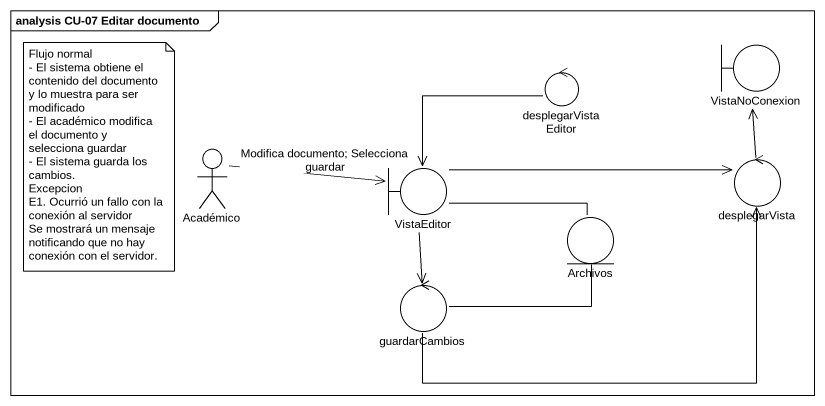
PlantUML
@startuml
mainframe analysis CU-07 Editar documento
boundary VistaNoConexion
control desplegarVistaEditor
actor Académico
control desplegarVista
boundary VistaEditor
entity Archivos
control guardarCambios
desplegarVistaEditor --> VistaEditor
Académico -right-> VistaEditor : Modifica documento; Selecciona guardar
desplegarVista -up-> VistaNoConexion
VistaEditor -right-> desplegarVista
VistaEditor -right- Archivos
VistaEditor --> guardarCambios
guardarCambios -right-> desplegarVista
guardarCambios -right- Archivos
note as N1
  Flujo normal
  - El sistema obtiene el contenido del documento y lo muestra para ser modificado
  - El académico modifica el documento y selecciona guardar
  - El sistema guarda los cambios.
  Excepcion
  E1. Ocurrió un fallo con la conexión al servidor
  Se mostrará un mensaje notificando que no hay conexión con el servidor.
end note
@enduml
